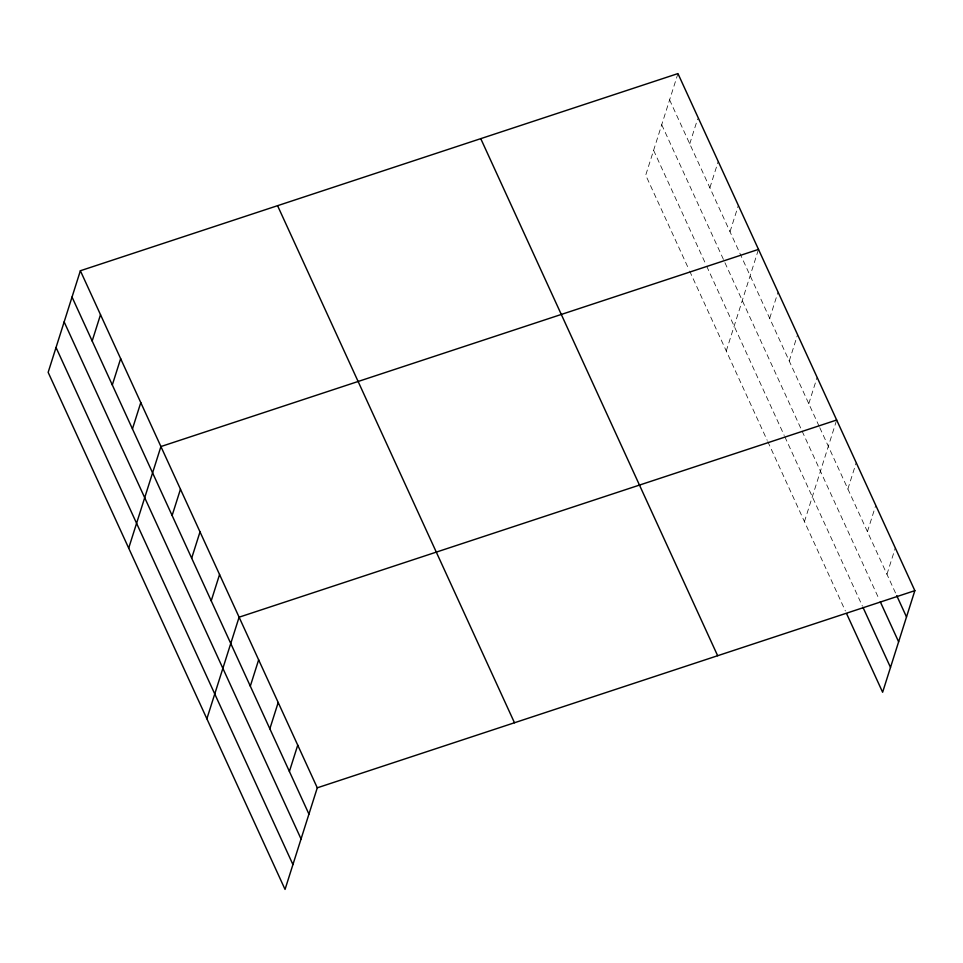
<?xml version="1.0" encoding="UTF-8"?>
<svg xmlns="http://www.w3.org/2000/svg" width="963" height="963" viewBox="0 0 963 963"><rect width="100%" height="100%" fill="white"/><g stroke="black" fill="none" stroke-linecap="round" stroke-linejoin="round"><path stroke-width="0.72" stroke-dasharray="4.82 3.61" d="M677.952 73.585L645.716 175.182L689.039 269.748M689.737 143.836L697.645 118.918M709.875 187.785L718.217 161.483M730.014 231.734L738.356 205.432M726.271 350.989L758.495 249.393M769.69 318.344L778.044 292.054M789.239 361.005L797.581 334.703M808.788 403.666L817.13 377.364M804.442 521.621L836.233 421.409M847.873 488.987L856.215 462.685M867.422 531.648L875.764 505.346M886.959 574.297L895.301 547.995M669.598 99.887L819.164 426.332M819.778 427.656L896.12 594.291M661.725 124.733L800.903 428.511M802.119 431.183L879.075 599.155M653.6 150.336L706.084 264.873M706.686 266.209L784.231 435.457M784.845 436.781L862.403 606.088M689.652 271.072L767.186 440.308M767.8 441.644L845.37 610.939"/><path stroke-width="1.44" d="M80.374 270.747L48.15 372.344L285.048 889.415L317.284 787.818L80.374 270.747L677.952 73.585L914.85 590.656L882.626 692.253L846.585 613.612M92.171 340.998L100.513 314.696M112.31 384.947L120.652 358.645M132.449 428.896L140.791 402.594M128.693 548.152L160.929 446.543L758.495 249.393M172.124 515.506L180.466 489.204M191.673 558.167L200.015 531.865M211.222 600.828L219.564 574.526M206.876 718.783L239.101 617.187L836.666 420.024M250.308 686.138L258.65 659.836M269.845 728.798L278.199 702.496M289.394 771.459L297.736 745.157M317.284 787.818L914.85 590.656M896.734 595.628L906.508 616.958M880.302 601.815L898.623 641.803M863.017 607.424L890.498 667.407M480.754 138.648L717.652 655.719M277.573 205.685L514.483 722.756M72.032 297.049L308.942 814.12M64.148 321.895L301.058 838.966M56.035 347.499L292.933 864.569"/></g></svg>
